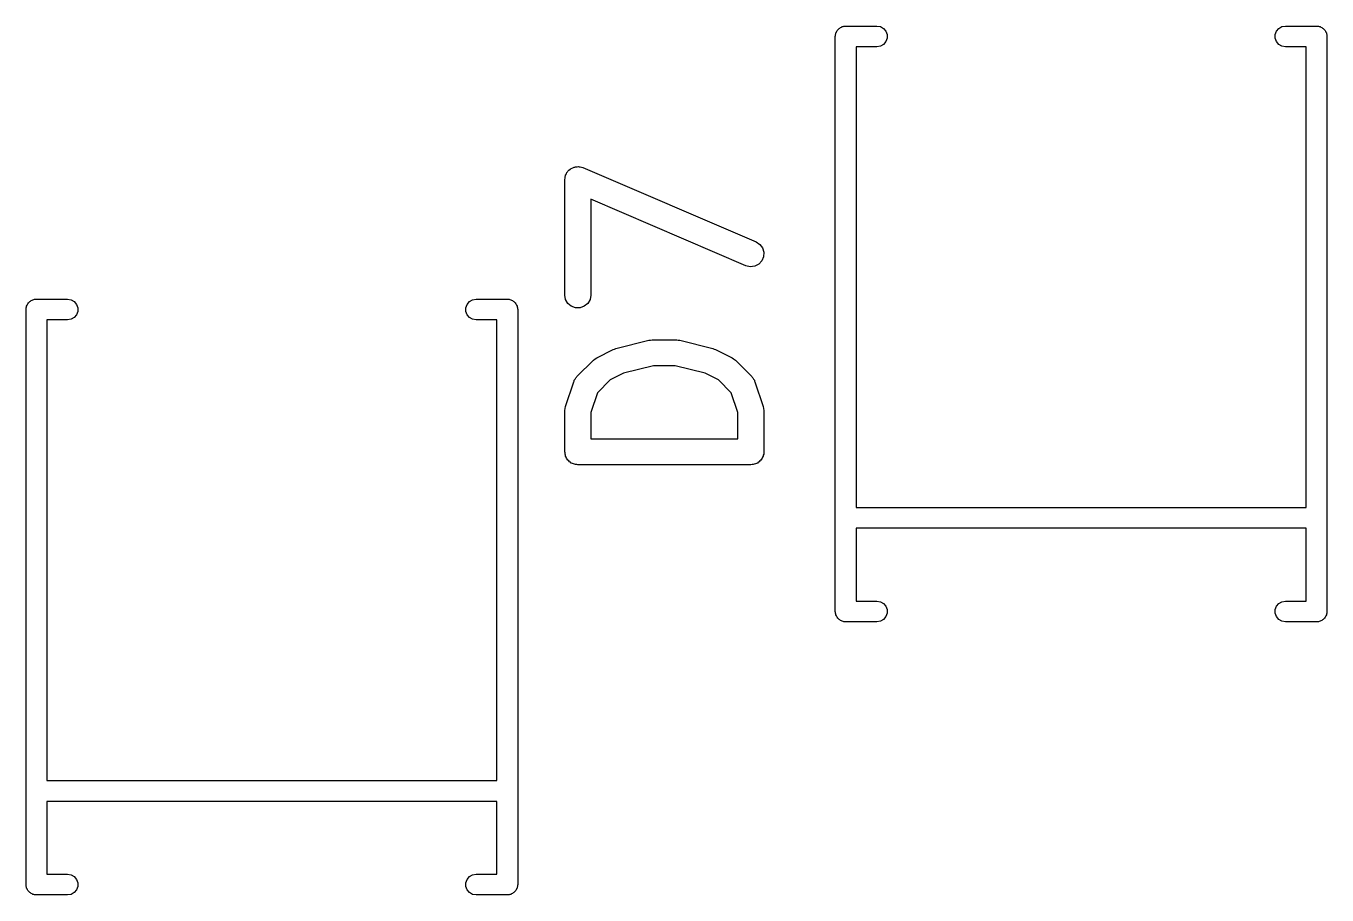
# Model space of a CAD drawing. Extents: x 4 to 27.8, y 3.9 to 24.1.
# Drawn here: x 14.93 to 22.44, y 17.51 to 22.53 of the extents above; entities that cross this region are included whole.
import ezdxf

# ---------------------------------------------------------------- set-up
doc = ezdxf.new("R2010")
doc.units = 0
doc.header["$MEASUREMENT"] = 0
doc.layers.add('BLACK', color=7, linetype='CONTINUOUS')

msp = doc.modelspace()

# ---------------------------------------------------------------- linework, layer by layer
at = {"layer": 'Black'}
for p, q in [((19.602, 22.471), (19.6029, 22.4762)), ((19.602, 19.151), (19.602, 22.471)), ((19.6029, 22.4814), (19.6047, 22.4863)), ((19.6029, 22.4762), (19.6029, 22.4814)), ((19.6047, 22.4863), (19.6056, 22.4915)), ((19.6056, 22.4915), (19.6082, 22.4961)), ((19.6082, 22.4961), (19.61, 22.501)), ((19.61, 22.501), (19.6134, 22.505)), ((19.6134, 22.505), (19.616, 22.5096)), ((19.616, 22.5096), (19.6201, 22.5129)), ((19.6201, 22.5129), (19.6234, 22.517)), ((19.6234, 22.517), (19.628, 22.5196)), ((19.628, 22.5196), (19.632, 22.523)), ((19.632, 22.523), (19.6369, 22.5248)), ((19.6369, 22.5248), (19.6415, 22.5274)), ((19.6415, 22.5274), (19.6467, 22.5283)), ((19.6467, 22.5283), (19.6516, 22.5301)), ((19.6516, 22.5301), (19.6568, 22.5301)), ((19.6568, 22.5301), (19.662, 22.531)), ((19.662, 22.531), (19.842, 22.531)), ((19.842, 22.531), (19.8625, 22.5274)), ((19.8625, 22.5274), (19.8806, 22.517)), ((19.8806, 22.517), (19.894, 22.501)), ((19.894, 22.501), (19.9011, 22.4814)), ((19.9011, 22.4814), (19.9011, 22.4606)), ((22.1429, 22.4814), (22.15, 22.501)), ((22.1429, 22.4606), (22.1429, 22.4814)), ((22.15, 22.501), (22.1634, 22.517)), ((22.1634, 22.517), (22.1815, 22.5274)), ((22.1815, 22.5274), (22.202, 22.531)), ((22.202, 22.531), (22.382, 22.531)), ((22.382, 22.531), (22.3872, 22.5301)), ((22.3872, 22.5301), (22.3924, 22.5301)), ((22.3924, 22.5301), (22.3973, 22.5283)), ((22.3973, 22.5283), (22.4025, 22.5274)), ((22.4025, 22.5274), (22.4071, 22.5248)), ((22.4071, 22.5248), (22.412, 22.523)), ((22.412, 22.523), (22.416, 22.5196)), ((22.416, 22.5196), (22.4206, 22.517)), ((22.4206, 22.517), (22.4239, 22.5129)), ((22.4239, 22.5129), (22.428, 22.5096)), ((22.428, 22.5096), (22.4306, 22.505)), ((22.4306, 22.505), (22.434, 22.501)), ((22.434, 22.501), (22.4358, 22.4961)), ((22.4358, 22.4961), (22.4384, 22.4915)), ((22.4384, 22.4915), (22.4393, 22.4863)), ((22.4393, 22.4863), (22.4411, 22.4814)), ((22.4411, 22.4814), (22.4411, 22.4762)), ((22.4411, 22.4762), (22.442, 22.471)), ((22.442, 22.471), (22.442, 19.151)), ((19.842, 22.411), (19.722, 22.411)), ((19.722, 22.411), (19.722, 19.751)), ((19.8625, 22.4146), (19.842, 22.411)), ((19.8806, 22.425), (19.8625, 22.4146)), ((19.894, 22.441), (19.8806, 22.425)), ((19.9011, 22.4606), (19.894, 22.441)), ((22.15, 22.441), (22.1429, 22.4606)), ((22.1634, 22.425), (22.15, 22.441)), ((22.1815, 22.4146), (22.1634, 22.425)), ((22.202, 22.411), (22.1815, 22.4146)), ((22.322, 22.411), (22.202, 22.411)), ((22.322, 19.751), (22.322, 22.411)), ((18.11, 21.7182), (18.1186, 21.7192)), ((18.1186, 21.7192), (18.1229, 21.7182)), ((18.0394, 21.6443), (18.0409, 21.6528)), ((18.0394, 20.9777), (18.0394, 21.6443)), ((18.0409, 21.6528), (18.0414, 21.6615)), ((18.0414, 21.6615), (18.0431, 21.6656)), ((18.0431, 21.6656), (18.0439, 21.67)), ((18.0439, 21.67), (18.0482, 21.6775)), ((18.0482, 21.6775), (18.0516, 21.6854)), ((18.0516, 21.6854), (18.0547, 21.6887)), ((18.0547, 21.6887), (18.0569, 21.6925)), ((18.0569, 21.6925), (18.0635, 21.6981)), ((18.0635, 21.6981), (18.0695, 21.7044)), ((18.0695, 21.7044), (18.0734, 21.7064)), ((18.0734, 21.7064), (18.0769, 21.7093)), ((18.0769, 21.7093), (18.085, 21.7122)), ((18.085, 21.7122), (18.0927, 21.7161)), ((18.0927, 21.7161), (18.0971, 21.7167)), ((18.0971, 21.7167), (18.1014, 21.7182)), ((18.1014, 21.7182), (18.11, 21.7182)), ((18.1229, 21.7182), (18.1274, 21.7182)), ((18.1274, 21.7182), (18.1355, 21.7152)), ((18.1355, 21.7152), (18.1439, 21.7133)), ((18.1439, 21.7133), (19.1439, 21.2847)), ((19.0848, 21.1468), (18.1894, 21.5306)), ((18.1894, 21.5306), (18.1894, 20.9777)), ((19.1439, 21.2847), (19.1657, 21.2704)), ((19.1657, 21.2704), (19.1813, 21.2496)), ((19.1874, 21.1986), (19.1771, 21.1747)), ((19.1813, 21.2496), (19.1889, 21.2246)), ((19.1889, 21.2246), (19.1874, 21.1986)), ((19.1102, 21.1409), (19.0848, 21.1468)), ((19.1361, 21.144), (19.1102, 21.1409)), ((19.1593, 21.1557), (19.1361, 21.144)), ((19.1771, 21.1747), (19.1593, 21.1557)), ((18.0439, 20.952), (18.0394, 20.9777)), ((18.1894, 20.9777), (18.1849, 20.952)), ((14.927, 20.894), (14.9279, 20.8992)), ((14.927, 17.574), (14.927, 20.894)), ((14.9279, 20.9044), (14.9297, 20.9093)), ((14.9279, 20.8992), (14.9279, 20.9044)), ((14.9297, 20.9093), (14.9306, 20.9145)), ((14.9306, 20.9145), (14.9332, 20.9191)), ((14.9332, 20.9191), (14.935, 20.924)), ((14.935, 20.924), (14.9384, 20.928)), ((14.9384, 20.928), (14.941, 20.9326)), ((14.941, 20.9326), (14.9451, 20.9359)), ((14.9451, 20.9359), (14.9484, 20.94)), ((14.9484, 20.94), (14.953, 20.9426)), ((14.953, 20.9426), (14.957, 20.946)), ((14.957, 20.946), (14.9619, 20.9478)), ((14.9619, 20.9478), (14.9665, 20.9504)), ((14.9665, 20.9504), (14.9717, 20.9513)), ((14.9717, 20.9513), (14.9766, 20.9531)), ((14.9766, 20.9531), (14.9818, 20.9531)), ((14.9818, 20.9531), (14.987, 20.954)), ((14.987, 20.954), (15.167, 20.954)), ((15.167, 20.954), (15.1875, 20.9504)), ((15.1875, 20.9504), (15.2056, 20.94)), ((15.2056, 20.94), (15.219, 20.924)), ((15.219, 20.924), (15.2261, 20.9044)), ((15.2261, 20.9044), (15.2261, 20.8836)), ((17.4679, 20.9044), (17.475, 20.924)), ((17.4679, 20.8836), (17.4679, 20.9044)), ((17.475, 20.924), (17.4884, 20.94)), ((17.4884, 20.94), (17.5065, 20.9504)), ((17.5065, 20.9504), (17.527, 20.954)), ((17.527, 20.954), (17.707, 20.954)), ((17.707, 20.954), (17.7122, 20.9531)), ((17.7122, 20.9531), (17.7174, 20.9531)), ((17.7174, 20.9531), (17.7223, 20.9513)), ((17.7223, 20.9513), (17.7275, 20.9504)), ((17.7275, 20.9504), (17.7321, 20.9478)), ((17.7321, 20.9478), (17.737, 20.946)), ((17.737, 20.946), (17.741, 20.9426)), ((17.741, 20.9426), (17.7456, 20.94)), ((17.7456, 20.94), (17.7489, 20.9359)), ((17.7489, 20.9359), (17.753, 20.9326)), ((17.753, 20.9326), (17.7556, 20.928)), ((17.7556, 20.928), (17.759, 20.924)), ((17.759, 20.924), (17.7608, 20.9191)), ((17.7608, 20.9191), (17.7634, 20.9145)), ((17.7634, 20.9145), (17.7643, 20.9093)), ((17.7643, 20.9093), (17.7661, 20.9044)), ((17.7661, 20.9044), (17.7661, 20.8992)), ((17.7661, 20.8992), (17.767, 20.894)), ((17.767, 20.894), (17.767, 17.574)), ((18.0569, 20.9295), (18.0439, 20.952)), ((18.0769, 20.9127), (18.0569, 20.9295)), ((18.1014, 20.9038), (18.0769, 20.9127)), ((18.1274, 20.9038), (18.1014, 20.9038)), ((18.1519, 20.9127), (18.1274, 20.9038)), ((18.1718, 20.9295), (18.1519, 20.9127)), ((18.1849, 20.952), (18.1718, 20.9295)), ((15.167, 20.834), (15.047, 20.834)), ((15.047, 20.834), (15.047, 18.174)), ((15.1875, 20.8376), (15.167, 20.834)), ((15.2056, 20.848), (15.1875, 20.8376)), ((15.219, 20.864), (15.2056, 20.848)), ((15.2261, 20.8836), (15.219, 20.864)), ((17.475, 20.864), (17.4679, 20.8836)), ((17.4884, 20.848), (17.475, 20.864)), ((17.5065, 20.8376), (17.4884, 20.848)), ((17.527, 20.834), (17.5065, 20.8376)), ((17.647, 20.834), (17.527, 20.834)), ((17.647, 18.174), (17.647, 20.834)), ((18.3268, 20.6661), (18.3343, 20.6695)), ((18.3343, 20.6695), (18.5248, 20.7171)), ((18.5248, 20.7171), (18.5339, 20.7177)), ((18.5339, 20.7177), (18.543, 20.7193)), ((18.543, 20.7193), (18.6858, 20.7193)), ((18.6858, 20.7193), (18.6948, 20.7177)), ((18.6948, 20.7177), (18.704, 20.7171)), ((18.704, 20.7171), (18.8945, 20.6695)), ((18.8945, 20.6695), (18.902, 20.6661)), ((18.109, 20.5069), (18.2042, 20.6021)), ((18.2042, 20.6021), (18.2141, 20.609)), ((18.2141, 20.609), (18.2237, 20.6162)), ((18.2237, 20.6162), (18.3189, 20.6638)), ((18.3189, 20.6638), (18.3268, 20.6661)), ((18.902, 20.6661), (18.9098, 20.6638)), ((18.9098, 20.6638), (19.0051, 20.6162)), ((19.0051, 20.6162), (19.0147, 20.609)), ((19.0147, 20.609), (19.0246, 20.6021)), ((19.0246, 20.6021), (19.1198, 20.5069)), ((18.3787, 20.526), (18.3017, 20.4875)), ((18.5522, 20.5693), (18.3787, 20.526)), ((18.6766, 20.5693), (18.5522, 20.5693)), ((18.8501, 20.526), (18.6766, 20.5693)), ((18.9271, 20.4875), (18.8501, 20.526)), ((18.0432, 20.3347), (18.0908, 20.4776)), ((18.0908, 20.4776), (18.0929, 20.4814)), ((18.0929, 20.4814), (18.094, 20.4856)), ((18.094, 20.4856), (18.0991, 20.4927)), ((18.0991, 20.4927), (18.1033, 20.5005)), ((18.1033, 20.5005), (18.1065, 20.5033)), ((18.1065, 20.5033), (18.109, 20.5069)), ((18.3017, 20.4875), (18.2276, 20.4133)), ((19.0012, 20.4133), (18.9271, 20.4875)), ((19.1198, 20.5069), (19.1223, 20.5033)), ((19.1223, 20.5033), (19.1255, 20.5005)), ((19.1255, 20.5005), (19.1297, 20.4928)), ((19.1297, 20.4928), (19.1347, 20.4856)), ((19.1347, 20.4856), (19.1359, 20.4814)), ((19.1359, 20.4814), (19.1379, 20.4776)), ((19.1379, 20.4776), (19.1855, 20.3347)), ((18.2276, 20.4133), (18.1894, 20.2988)), ((19.0394, 20.2988), (19.0012, 20.4133)), ((18.0394, 20.311), (18.0415, 20.3228)), ((18.0394, 20.0729), (18.0394, 20.311)), ((18.0415, 20.3228), (18.0432, 20.3347)), ((18.1894, 20.2988), (18.1894, 20.1479)), ((19.0394, 20.1479), (19.0394, 20.2988)), ((19.1855, 20.3347), (19.1873, 20.3228)), ((19.1873, 20.3228), (19.1894, 20.311)), ((19.1894, 20.311), (19.1894, 20.0729)), ((18.1894, 20.1479), (19.0394, 20.1479)), ((18.0405, 20.0664), (18.0394, 20.0729)), ((18.0405, 20.0599), (18.0405, 20.0664)), ((19.1894, 20.0729), (19.1882, 20.0664)), ((19.1882, 20.0664), (19.1882, 20.0599)), ((18.0428, 20.0537), (18.0405, 20.0599)), ((18.0439, 20.0473), (18.0428, 20.0537)), ((18.0472, 20.0416), (18.0439, 20.0473)), ((18.0494, 20.0354), (18.0472, 20.0416)), ((18.0536, 20.0304), (18.0494, 20.0354)), ((18.0569, 20.0247), (18.0536, 20.0304)), ((18.062, 20.0205), (18.0569, 20.0247)), ((18.0662, 20.0155), (18.062, 20.0205)), ((18.0719, 20.0122), (18.0662, 20.0155)), ((18.0769, 20.008), (18.0719, 20.0122)), ((18.083, 20.0057), (18.0769, 20.008)), ((18.0887, 20.0024), (18.083, 20.0057)), ((18.0952, 20.0013), (18.0887, 20.0024)), ((18.1014, 19.999), (18.0952, 20.0013)), ((18.1079, 19.999), (18.1014, 19.999)), ((18.1144, 19.9979), (18.1079, 19.999)), ((19.1144, 19.9979), (18.1144, 19.9979)), ((19.1208, 19.999), (19.1144, 19.9979)), ((19.1274, 19.999), (19.1208, 19.999)), ((19.1336, 20.0013), (19.1274, 19.999)), ((19.14, 20.0024), (19.1336, 20.0013)), ((19.1457, 20.0057), (19.14, 20.0024)), ((19.1519, 20.008), (19.1457, 20.0057)), ((19.1569, 20.0122), (19.1519, 20.008)), ((19.1626, 20.0155), (19.1569, 20.0122)), ((19.1668, 20.0205), (19.1626, 20.0155)), ((19.1718, 20.0247), (19.1668, 20.0205)), ((19.1751, 20.0304), (19.1718, 20.0247)), ((19.1793, 20.0354), (19.1751, 20.0304)), ((19.1816, 20.0416), (19.1793, 20.0354)), ((19.1849, 20.0473), (19.1816, 20.0416)), ((19.186, 20.0537), (19.1849, 20.0473)), ((19.1882, 20.0599), (19.186, 20.0537)), ((19.722, 19.751), (22.322, 19.751)), ((22.322, 19.631), (19.722, 19.631)), ((19.722, 19.631), (19.722, 19.211)), ((22.322, 19.211), (22.322, 19.631)), ((19.722, 19.211), (19.842, 19.211)), ((19.842, 19.211), (19.8625, 19.2074)), ((19.8625, 19.2074), (19.8806, 19.197)), ((19.8806, 19.197), (19.894, 19.181)), ((19.894, 19.181), (19.9011, 19.1614)), ((22.1429, 19.1614), (22.15, 19.181)), ((22.15, 19.181), (22.1634, 19.197)), ((22.1634, 19.197), (22.1815, 19.2074)), ((22.1815, 19.2074), (22.202, 19.211)), ((22.202, 19.211), (22.322, 19.211)), ((19.6029, 19.1458), (19.602, 19.151)), ((19.6029, 19.1406), (19.6029, 19.1458)), ((19.6047, 19.1357), (19.6029, 19.1406)), ((19.6056, 19.1305), (19.6047, 19.1357)), ((19.6082, 19.1259), (19.6056, 19.1305)), ((19.61, 19.121), (19.6082, 19.1259)), ((19.6134, 19.117), (19.61, 19.121)), ((19.616, 19.1124), (19.6134, 19.117)), ((19.6201, 19.1091), (19.616, 19.1124)), ((19.6234, 19.105), (19.6201, 19.1091)), ((19.628, 19.1024), (19.6234, 19.105)), ((19.632, 19.099), (19.628, 19.1024)), ((19.6369, 19.0972), (19.632, 19.099)), ((19.6415, 19.0946), (19.6369, 19.0972)), ((19.6467, 19.0937), (19.6415, 19.0946)), ((19.6516, 19.0919), (19.6467, 19.0937)), ((19.6568, 19.0919), (19.6516, 19.0919)), ((19.662, 19.091), (19.6568, 19.0919)), ((19.842, 19.091), (19.662, 19.091)), ((19.8625, 19.0946), (19.842, 19.091)), ((19.8806, 19.105), (19.8625, 19.0946)), ((19.894, 19.121), (19.8806, 19.105)), ((19.9011, 19.1406), (19.894, 19.121)), ((19.9011, 19.1614), (19.9011, 19.1406)), ((22.1429, 19.1406), (22.1429, 19.1614)), ((22.15, 19.121), (22.1429, 19.1406)), ((22.1634, 19.105), (22.15, 19.121)), ((22.1815, 19.0946), (22.1634, 19.105)), ((22.202, 19.091), (22.1815, 19.0946)), ((22.382, 19.091), (22.202, 19.091)), ((22.3872, 19.0919), (22.382, 19.091)), ((22.3924, 19.0919), (22.3872, 19.0919)), ((22.3973, 19.0937), (22.3924, 19.0919)), ((22.4025, 19.0946), (22.3973, 19.0937)), ((22.4071, 19.0972), (22.4025, 19.0946)), ((22.412, 19.099), (22.4071, 19.0972)), ((22.416, 19.1024), (22.412, 19.099)), ((22.4206, 19.105), (22.416, 19.1024)), ((22.4239, 19.1091), (22.4206, 19.105)), ((22.428, 19.1124), (22.4239, 19.1091)), ((22.4306, 19.117), (22.428, 19.1124)), ((22.434, 19.121), (22.4306, 19.117)), ((22.4358, 19.1259), (22.434, 19.121)), ((22.4384, 19.1305), (22.4358, 19.1259)), ((22.4393, 19.1357), (22.4384, 19.1305)), ((22.4411, 19.1406), (22.4393, 19.1357)), ((22.442, 19.151), (22.4411, 19.1458)), ((22.4411, 19.1458), (22.4411, 19.1406)), ((15.047, 18.174), (17.647, 18.174)), ((17.647, 18.054), (15.047, 18.054)), ((15.047, 18.054), (15.047, 17.634)), ((17.647, 17.634), (17.647, 18.054)), ((15.047, 17.634), (15.167, 17.634)), ((15.167, 17.634), (15.1875, 17.6304)), ((15.1875, 17.6304), (15.2056, 17.62)), ((15.2056, 17.62), (15.219, 17.604)), ((15.219, 17.604), (15.2261, 17.5844)), ((17.4679, 17.5844), (17.475, 17.604)), ((17.475, 17.604), (17.4884, 17.62)), ((17.4884, 17.62), (17.5065, 17.6304)), ((17.5065, 17.6304), (17.527, 17.634)), ((17.527, 17.634), (17.647, 17.634)), ((14.9279, 17.5688), (14.927, 17.574)), ((14.9279, 17.5636), (14.9279, 17.5688)), ((14.9297, 17.5587), (14.9279, 17.5636)), ((14.9306, 17.5535), (14.9297, 17.5587)), ((14.9332, 17.5489), (14.9306, 17.5535)), ((14.935, 17.544), (14.9332, 17.5489)), ((14.9384, 17.54), (14.935, 17.544)), ((14.941, 17.5354), (14.9384, 17.54)), ((14.9451, 17.5321), (14.941, 17.5354)), ((14.9484, 17.528), (14.9451, 17.5321)), ((14.953, 17.5254), (14.9484, 17.528)), ((14.957, 17.522), (14.953, 17.5254)), ((14.9619, 17.5202), (14.957, 17.522)), ((14.9665, 17.5176), (14.9619, 17.5202)), ((14.9717, 17.5167), (14.9665, 17.5176)), ((14.9766, 17.5149), (14.9717, 17.5167)), ((14.9818, 17.5149), (14.9766, 17.5149)), ((14.987, 17.514), (14.9818, 17.5149)), ((15.167, 17.514), (14.987, 17.514)), ((15.1875, 17.5176), (15.167, 17.514)), ((15.2056, 17.528), (15.1875, 17.5176)), ((15.219, 17.544), (15.2056, 17.528)), ((15.2261, 17.5636), (15.219, 17.544)), ((15.2261, 17.5844), (15.2261, 17.5636)), ((17.4679, 17.5636), (17.4679, 17.5844)), ((17.475, 17.544), (17.4679, 17.5636)), ((17.4884, 17.528), (17.475, 17.544)), ((17.5065, 17.5176), (17.4884, 17.528)), ((17.527, 17.514), (17.5065, 17.5176)), ((17.707, 17.514), (17.527, 17.514)), ((17.7122, 17.5149), (17.707, 17.514)), ((17.7174, 17.5149), (17.7122, 17.5149)), ((17.7223, 17.5167), (17.7174, 17.5149)), ((17.7275, 17.5176), (17.7223, 17.5167)), ((17.7321, 17.5202), (17.7275, 17.5176)), ((17.737, 17.522), (17.7321, 17.5202)), ((17.741, 17.5254), (17.737, 17.522)), ((17.7456, 17.528), (17.741, 17.5254)), ((17.7489, 17.5321), (17.7456, 17.528)), ((17.753, 17.5354), (17.7489, 17.5321)), ((17.7556, 17.54), (17.753, 17.5354)), ((17.759, 17.544), (17.7556, 17.54)), ((17.7608, 17.5489), (17.759, 17.544)), ((17.7634, 17.5535), (17.7608, 17.5489)), ((17.7643, 17.5587), (17.7634, 17.5535)), ((17.7661, 17.5636), (17.7643, 17.5587)), ((17.767, 17.574), (17.7661, 17.5688)), ((17.7661, 17.5688), (17.7661, 17.5636))]:
    msp.add_line(p, q, dxfattribs=at)

doc.saveas('drawing.dxf')
